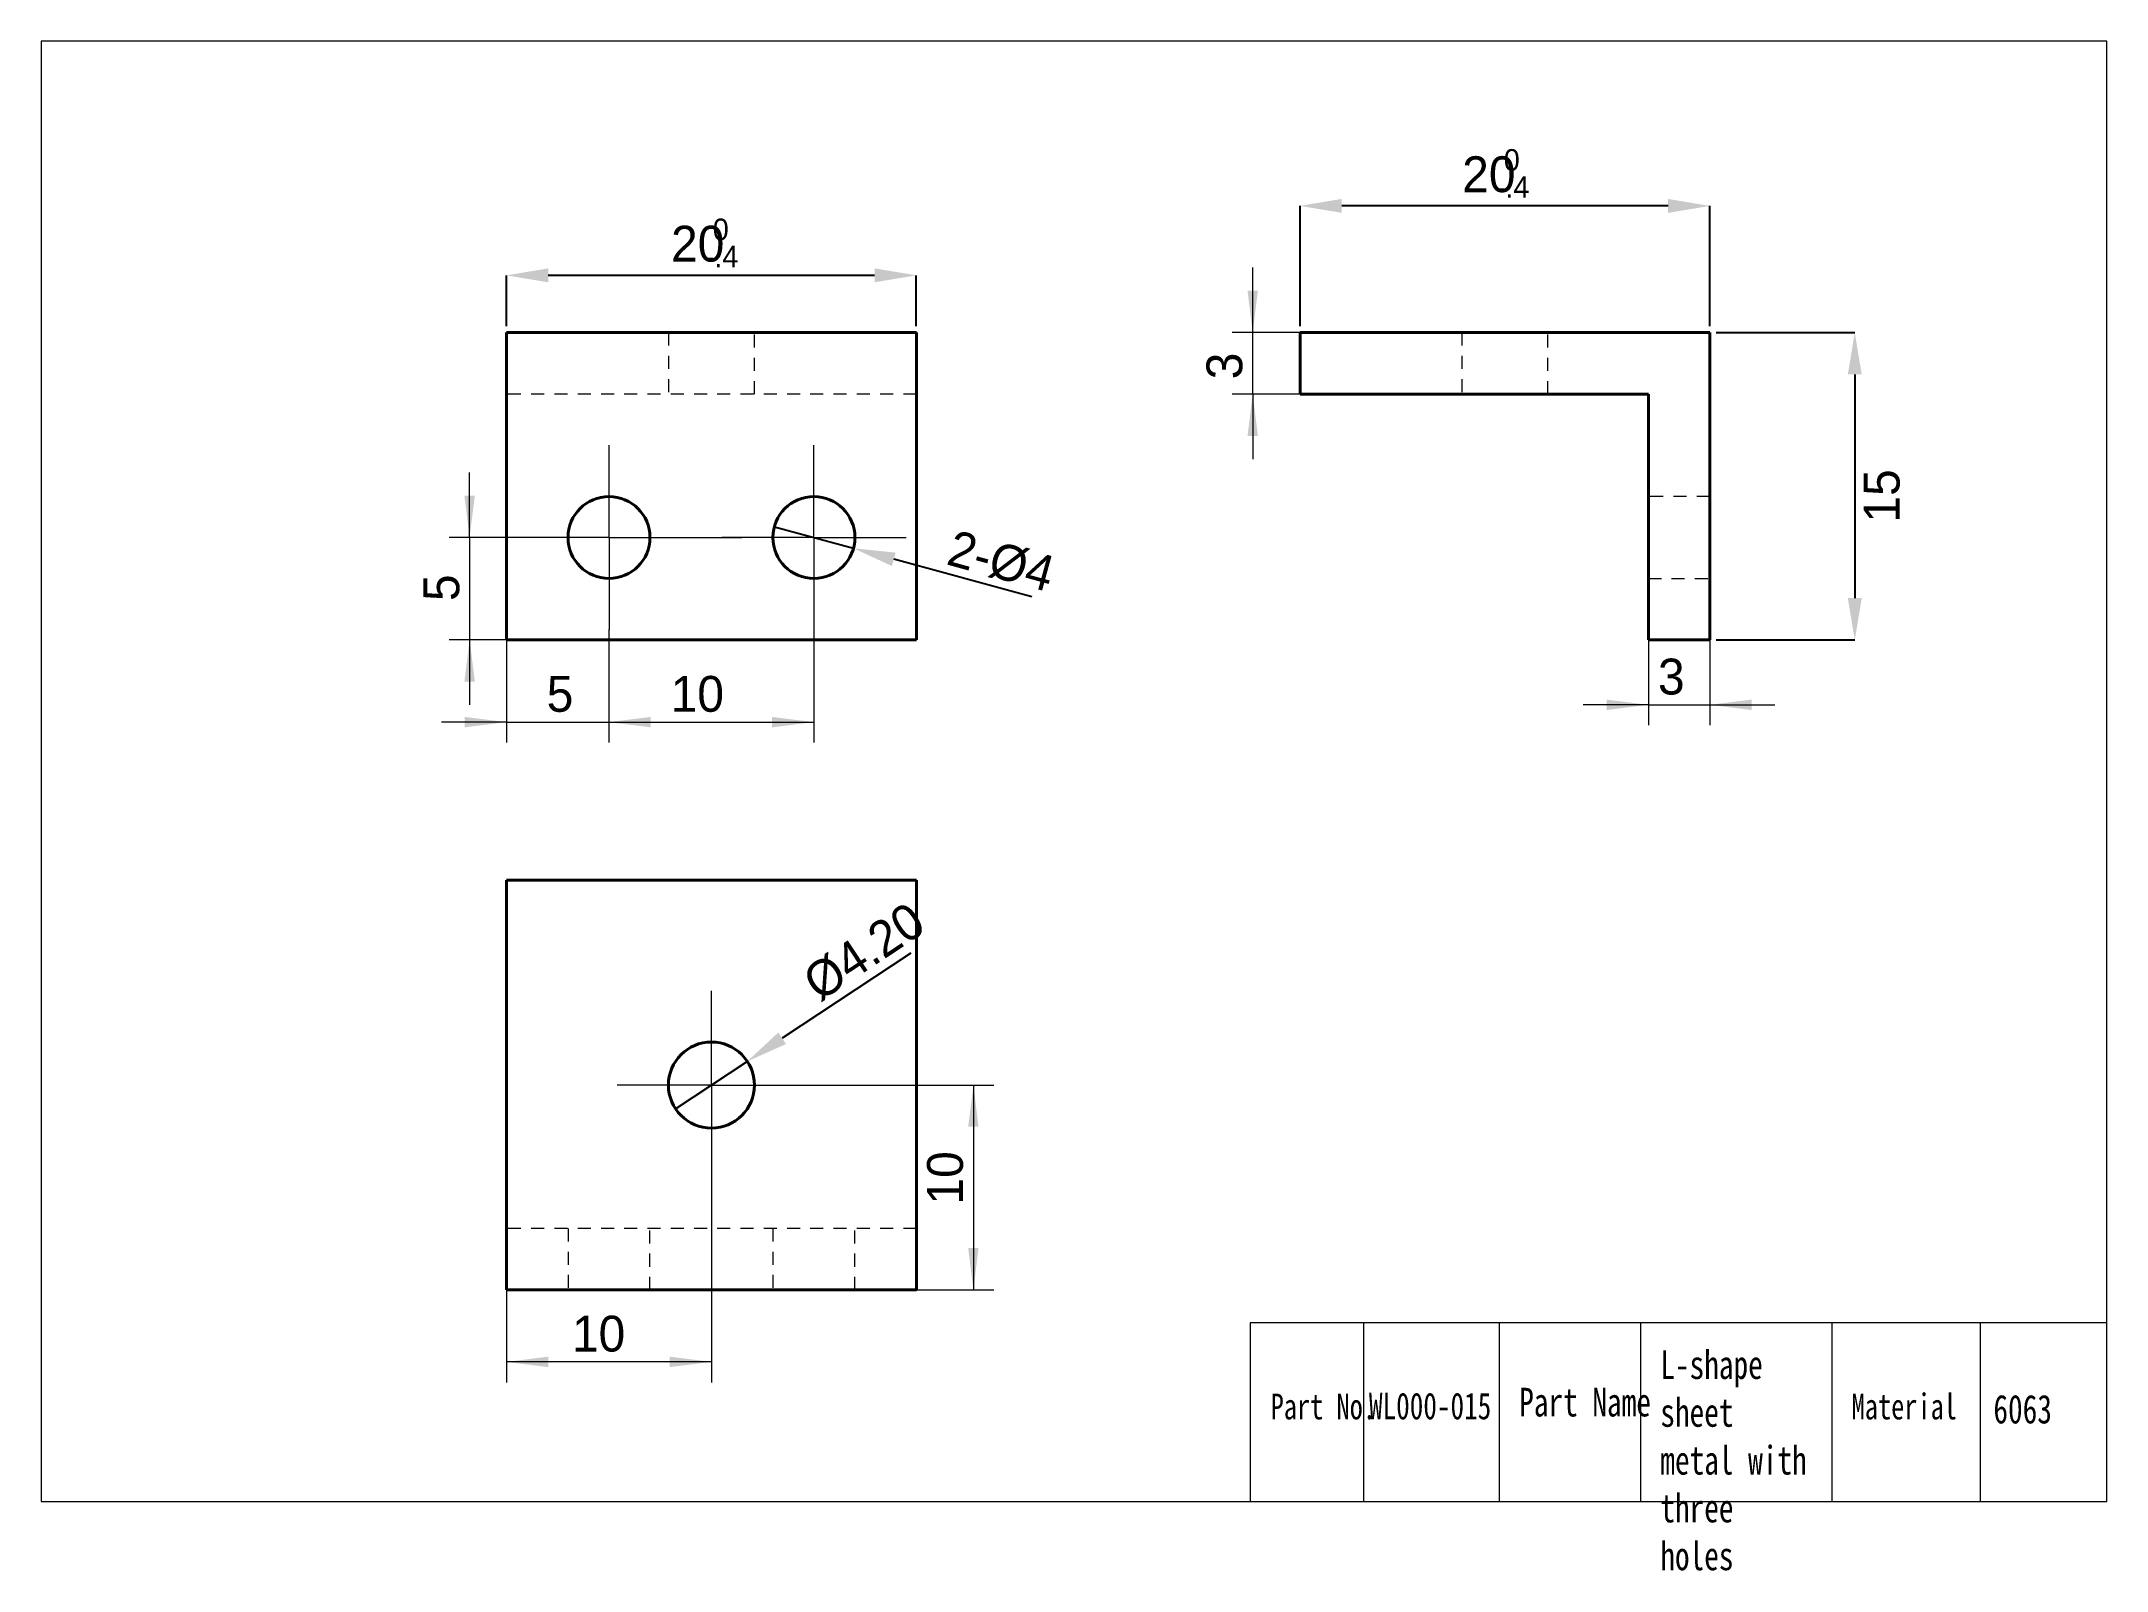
# Model space of a CAD drawing. Header units: millimetres. Extents: x 5.5 to 25.7, y 6.2 to 21.2.
import ezdxf

# ---------------------------------------------------------------- set-up
doc = ezdxf.new("R2010")
doc.units = ezdxf.units.MM
doc.header["$LTSCALE"] = 0.1
doc.linetypes.add('CENTERX2', pattern=[20.32, 12.7, -2.54, 2.54, -2.54])
doc.linetypes.add('HIDDEN', pattern=[1.905, 1.27, -0.635])
doc.layers.get('0').update_dxf_attribs({"lineweight": 18})
for name, color, linetype, lineweight in [('1轮廓实线层', 7, 'Continuous', 40), ('2细线层', 4, 'Continuous', 18), ('3中心线层', 1, 'CENTERX2', 18), ('4虚线层', 6, 'HIDDEN', 18), ('尺寸线层', 3, 'Continuous', 18)]:
    doc.layers.add(name, color=color, linetype=linetype, lineweight=lineweight)
doc.styles.add('SLDTEXTSTYLE1', font='')
doc.styles.get('SLDTEXTSTYLE1').set_extended_font_data('汉仪长仿宋体')
doc.dimstyles.new('SLDDIMSTYLE0', dxfattribs={"dimtxt": 0.35, "dimasz": 0.408, "dimexe": 0, "dimexo": 0.0625, "dimgap": 0.0875, "dimtad": 1, "dimlfac": 5, "dimrnd": 1e-09, "dimzin": 12, "dimdsep": 46, "dimtxsty": 'SLDTEXTSTYLE1', "dimcen": 0.09, "dimdle": 0.816, "dimadec": 0, "dimazin": 3, "dimtfac": 1, "dimtofl": 0, "dimtmove": 0, "dimatfit": 3, "dimfxl": 1, "dimfrac": 2, "dimtolj": 1, "dimarcsym": 0})
doc.dimstyles.new('SLDDIMSTYLE1', dxfattribs={"dimtxt": 0.35, "dimasz": 0.408, "dimexe": 0, "dimexo": 0.0625, "dimgap": 0.0875, "dimtad": 1, "dimlfac": 5, "dimrnd": 1e-09, "dimzin": 12, "dimdsep": 46, "dimtxsty": 'SLDTEXTSTYLE1', "dimcen": 0.09, "dimdle": 0.816, "dimadec": 0, "dimazin": 3, "dimtfac": 1, "dimtmove": 0, "dimatfit": 0, "dimfxl": 1, "dimfrac": 2, "dimtolj": 1, "dimarcsym": 0})
doc.dimstyles.new('SLDDIMSTYLE2', dxfattribs={"dimtxt": 0.35, "dimasz": 0.408, "dimexe": 0, "dimexo": 0.0625, "dimgap": 0.0875, "dimtad": 1, "dimlfac": 5, "dimrnd": 1e-09, "dimzin": 12, "dimdsep": 46, "dimtxsty": 'SLDTEXTSTYLE1', "dimblk1": 'NONE', "dimsah": 1, "dimcen": 0, "dimdle": 0.816, "dimadec": 0, "dimazin": 3, "dimtfac": 1, "dimtmove": 0, "dimatfit": 3, "dimldrblk": 'NONE', "dimfxl": 1, "dimfrac": 2, "dimtolj": 1, "dimarcsym": 0})
doc.dimstyles.new('SLDDIMSTYLE3', dxfattribs={"dimtxt": 0.35, "dimasz": 0.408, "dimexe": 0, "dimexo": 0.0625, "dimgap": 0.0875, "dimtad": 1, "dimlfac": 5, "dimrnd": 1e-09, "dimzin": 4, "dimdsep": 46, "dimtxsty": 'SLDTEXTSTYLE1', "dimblk1": 'NONE', "dimsah": 1, "dimcen": 0, "dimdle": 0.816, "dimadec": 0, "dimazin": 1, "dimtfac": 1, "dimtmove": 0, "dimatfit": 3, "dimldrblk": 'NONE', "dimfxl": 1, "dimfrac": 2, "dimtolj": 1, "dimarcsym": 0})

# ---------------------------------------------------------------- blocks, each defined once
blk = doc.blocks.new('*X5')
at = {"layer": '2细线层', "color": 0, "linetype": 'Continuous', "lineweight": 0, "char_height": 0.35, "attachment_point": 1, "style": 'SLDTEXTSTYLE1'}
for s, insert, width in [('20', (11.658, 19.371), 2.67008), ('{\\H0.6x; 0}', (11.987, 19.441), 1.3554), ('{\\H0.6x;-.4}', (11.987, 19.176), 1.3554)]:
    blk.add_mtext(s, dxfattribs=dict(at, insert=insert, width=width))
blk = doc.blocks.new('*X4')
at = {"layer": '2细线层', "linetype": 'Continuous'}
for points in [[(10.46, 18.955), (10.46, 18.819), (10.052, 18.887)], [(13.644, 18.955), (13.644, 18.819), (14.052, 18.887)]]:
    blk.add_hatch(color=0, dxfattribs=at).paths.add_polyline_path(points, flags=0)
at = {"layer": '2细线层', "color": 0, "linetype": 'Continuous', "lineweight": -2}
for p, q in [((10.052, 18.39), (10.052, 18.887)), ((13.644, 18.887), (10.46, 18.887)), ((14.052, 18.39), (14.052, 18.887))]:
    blk.add_line(p, q, dxfattribs=at)
at = {"layer": '2细线层', "color": 0, "linetype": 'Continuous', "lineweight": 0}
blk.add_blockref('*X5', (0, 0), dxfattribs=at)
blk = doc.blocks.new('*X6')
at = {"layer": '2细线层', "linetype": 'Continuous', "lineweight": 0}
for points in [[(10.052, 14.525), (9.644, 14.576), (9.644, 14.474)], [(11.052, 14.525), (11.46, 14.474), (11.46, 14.576)]]:
    blk.add_hatch(color=4, dxfattribs=at).paths.add_polyline_path(points, flags=0)
at = {"layer": '2细线层', "color": 4, "linetype": 'Continuous', "lineweight": 0}
for p, q in [((10.052, 15.328), (10.052, 14.325)), ((11.052, 15.428), (11.052, 14.325)), ((10.052, 14.525), (9.417, 14.525)), ((10.052, 14.525), (11.052, 14.525)), ((11.052, 14.525), (11.687, 14.525))]:
    blk.add_line(p, q, dxfattribs=at)
at = {"layer": '2细线层', "color": 4, "linetype": 'Continuous', "lineweight": 0, "insert": (10.444, 14.976), "char_height": 0.35, "width": 0.24141, "attachment_point": 1, "style": 'SLDTEXTSTYLE1'}
blk.add_mtext('5', dxfattribs=at)
blk = doc.blocks.new('*X7')
at = {"layer": '2细线层', "linetype": 'Continuous', "lineweight": 0}
for points in [[(11.052, 14.525), (11.46, 14.474), (11.46, 14.576)], [(13.052, 14.525), (12.644, 14.576), (12.644, 14.474)]]:
    blk.add_hatch(color=4, dxfattribs=at).paths.add_polyline_path(points, flags=0)
at = {"layer": '2细线层', "color": 4, "linetype": 'Continuous', "lineweight": 0}
for p, q in [((11.052, 15.428), (11.052, 14.325)), ((13.052, 15.428), (13.052, 14.325)), ((11.052, 14.525), (13.052, 14.525))]:
    blk.add_line(p, q, dxfattribs=at)
at = {"layer": '2细线层', "color": 4, "linetype": 'Continuous', "lineweight": 0, "insert": (11.654, 14.976), "char_height": 0.35, "width": 0.54972, "attachment_point": 1, "style": 'SLDTEXTSTYLE1'}
blk.add_mtext('10', dxfattribs=at)
blk = doc.blocks.new('*X8')
at = {"layer": '2细线层', "linetype": 'Continuous', "lineweight": 0}
for points in [[(9.692, 16.328), (9.743, 16.736), (9.641, 16.736)], [(9.692, 15.328), (9.641, 14.92), (9.743, 14.92)]]:
    blk.add_hatch(color=4, dxfattribs=at).paths.add_polyline_path(points, flags=0)
at = {"layer": '2细线层', "color": 4, "linetype": 'Continuous', "lineweight": 0}
for p, q in [((9.692, 16.328), (9.692, 16.963)), ((10.152, 16.328), (9.492, 16.328)), ((9.692, 16.328), (9.692, 15.328)), ((10.052, 15.328), (9.492, 15.328)), ((9.692, 15.328), (9.692, 14.693))]:
    blk.add_line(p, q, dxfattribs=at)
at = {"layer": '2细线层', "color": 4, "linetype": 'Continuous', "lineweight": 0, "insert": (9.241, 15.707), "char_height": 0.35, "width": 0.68934, "attachment_point": 1, "rotation": 90, "style": 'SLDTEXTSTYLE1'}
blk.add_mtext('5', dxfattribs=at)
blk = doc.blocks.new('*X9')
at = {"layer": '2细线层', "linetype": 'Continuous'}
blk.add_hatch(color=0, dxfattribs=at).paths.add_polyline_path([(13.85, 16.18), (13.814, 16.049), (13.438, 16.222)], flags=0)
at = {"layer": '2细线层', "color": 0, "linetype": 'Continuous', "lineweight": -2}
for p, q in [((12.666, 16.433), (13.438, 16.222)), ((15.178, 15.747), (13.832, 16.115))]:
    blk.add_line(p, q, dxfattribs=at)
at = {"layer": '2细线层', "color": 0, "linetype": 'Continuous', "lineweight": 0, "insert": (14.425, 16.406), "char_height": 0.35, "width": 1.97561, "attachment_point": 1, "rotation": 344.7095, "style": 'SLDTEXTSTYLE1'}
blk.add_mtext('2-%%C4', dxfattribs=at)
blk = doc.blocks.new('_NONE')
blk = doc.blocks.new('SW_CENTERMARKSYMBOL_0')
at = {"layer": '3中心线层', "color": 0, "linetype": 'CENTERX2', "lineweight": 0}
for p, q in [((0, 0.5), (0, 0.9)), ((0, 0), (0, 0.5)), ((-0.5, 0), (-0.9, 0)), ((0, 0), (-0.5, 0)), ((0, 0), (0, -0.5)), ((0, 0), (0.5, 0)), ((0.5, 0), (0.9, 0)), ((0, -0.5), (0, -0.9))]:
    blk.add_line(p, q, dxfattribs=at)
blk = doc.blocks.new('SW_CENTERMARKSYMBOL_1')
at = {"layer": '3中心线层', "color": 0, "linetype": 'CENTERX2', "lineweight": 0}
for p, q in [((0, 0.5), (0, 0.9)), ((0, 0), (0, 0.5)), ((-0.5, 0), (-0.9, 0)), ((0, 0), (-0.5, 0)), ((0, 0), (0, -0.5)), ((0, 0), (0.5, 0)), ((0.5, 0), (0.9, 0)), ((0, -0.5), (0, -0.9))]:
    blk.add_line(p, q, dxfattribs=at)
blk = doc.blocks.new('*X12')
at = {"layer": '2细线层', "linetype": 'Continuous', "lineweight": 0}
for points in [[(14.609, 10.982), (14.558, 10.574), (14.659, 10.574)], [(14.609, 8.982), (14.659, 9.39), (14.558, 9.39)]]:
    blk.add_hatch(color=4, dxfattribs=at).paths.add_polyline_path(points, flags=0)
at = {"layer": '2细线层', "color": 4, "linetype": 'Continuous', "lineweight": 0}
for p, q in [((12.972, 10.982), (14.809, 10.982)), ((14.609, 10.982), (14.609, 8.982)), ((14.052, 8.982), (14.809, 8.982))]:
    blk.add_line(p, q, dxfattribs=at)
at = {"layer": '2细线层', "color": 4, "linetype": 'Continuous', "lineweight": 0, "insert": (14.157, 9.815), "char_height": 0.35, "width": 0.6874, "attachment_point": 1, "rotation": 90, "style": 'SLDTEXTSTYLE1'}
blk.add_mtext('10', dxfattribs=at)
blk = doc.blocks.new('*X13')
at = {"layer": '2细线层', "linetype": 'Continuous', "lineweight": 0}
for points in [[(10.052, 8.279), (10.46, 8.228), (10.46, 8.33)], [(12.052, 8.279), (11.644, 8.33), (11.644, 8.228)]]:
    blk.add_hatch(color=4, dxfattribs=at).paths.add_polyline_path(points, flags=0)
at = {"layer": '2细线层', "color": 4, "linetype": 'Continuous', "lineweight": 0}
for p, q in [((12.052, 10.062), (12.052, 8.079)), ((10.052, 8.982), (10.052, 8.079)), ((12.052, 8.279), (10.052, 8.279))]:
    blk.add_line(p, q, dxfattribs=at)
at = {"layer": '2细线层', "color": 4, "linetype": 'Continuous', "lineweight": 0, "insert": (10.69, 8.73), "char_height": 0.35, "width": 0.54972, "attachment_point": 1, "style": 'SLDTEXTSTYLE1'}
blk.add_mtext('10', dxfattribs=at)
blk = doc.blocks.new('*X14')
at = {"layer": '2细线层', "linetype": 'Continuous'}
blk.add_hatch(color=0, dxfattribs=at).paths.add_polyline_path([(12.705, 11.495), (12.78, 11.382), (12.402, 11.213)], flags=0)
at = {"layer": '2细线层', "color": 0, "linetype": 'Continuous', "lineweight": -2}
for p, q in [((13.997, 12.269), (12.743, 11.439)), ((11.702, 10.75), (12.402, 11.213))]:
    blk.add_line(p, q, dxfattribs=at)
at = {"layer": '2细线层', "color": 0, "linetype": 'Continuous', "lineweight": 0, "insert": (12.911, 12.082), "char_height": 0.35, "width": 2.04263, "attachment_point": 1, "rotation": 33.5012, "style": 'SLDTEXTSTYLE1'}
blk.add_mtext('%%C4.20', dxfattribs=at)
blk = doc.blocks.new('SW_CENTERMARKSYMBOL_2')
at = {"layer": '3中心线层', "color": 0, "linetype": 'CENTERX2', "lineweight": 0}
for p, q in [((0, 0.5), (0, 0.92)), ((0, 0), (0, 0.5)), ((-0.5, 0), (-0.92, 0)), ((0, 0), (-0.5, 0)), ((0, 0), (0, -0.5)), ((0, 0), (0.5, 0)), ((0.5, 0), (0.92, 0)), ((0, -0.5), (0, -0.92))]:
    blk.add_line(p, q, dxfattribs=at)
blk = doc.blocks.new('*X16')
at = {"layer": '2细线层', "linetype": 'Continuous', "lineweight": 0}
for points in [[(17.335, 18.328), (17.386, 18.736), (17.285, 18.736)], [(17.335, 17.728), (17.285, 17.32), (17.386, 17.32)]]:
    blk.add_hatch(color=4, dxfattribs=at).paths.add_polyline_path(points, flags=0)
at = {"layer": '2细线层', "color": 4, "linetype": 'Continuous', "lineweight": 0}
for p, q in [((17.335, 18.328), (17.335, 18.963)), ((17.797, 18.328), (17.135, 18.328)), ((17.335, 17.728), (17.335, 18.328)), ((17.797, 17.728), (17.135, 17.728)), ((17.335, 17.728), (17.335, 17.093))]:
    blk.add_line(p, q, dxfattribs=at)
at = {"layer": '2细线层', "color": 4, "linetype": 'Continuous', "lineweight": 0, "insert": (16.884, 17.872), "char_height": 0.35, "width": 0.69515, "attachment_point": 1, "rotation": 90, "style": 'SLDTEXTSTYLE1'}
blk.add_mtext('3', dxfattribs=at)
blk = doc.blocks.new('*X17')
at = {"layer": '2细线层', "linetype": 'Continuous', "lineweight": 0}
for points in [[(21.197, 14.694), (20.789, 14.745), (20.789, 14.643)], [(21.797, 14.694), (22.205, 14.643), (22.205, 14.745)]]:
    blk.add_hatch(color=4, dxfattribs=at).paths.add_polyline_path(points, flags=0)
at = {"layer": '2细线层', "color": 4, "linetype": 'Continuous', "lineweight": 0}
for p, q in [((21.197, 15.328), (21.197, 14.494)), ((21.797, 15.328), (21.797, 14.494)), ((21.197, 14.694), (20.562, 14.694)), ((21.197, 14.694), (21.797, 14.694)), ((21.797, 14.694), (22.432, 14.694))]:
    blk.add_line(p, q, dxfattribs=at)
at = {"layer": '2细线层', "color": 4, "linetype": 'Continuous', "lineweight": 0, "insert": (21.291, 15.145), "char_height": 0.35, "width": 0.24335, "attachment_point": 1, "style": 'SLDTEXTSTYLE1'}
blk.add_mtext('3', dxfattribs=at)
blk = doc.blocks.new('*X18')
at = {"layer": '2细线层', "linetype": 'Continuous'}
for points in [[(23.144, 17.92), (23.28, 17.92), (23.212, 18.328)], [(23.144, 15.736), (23.28, 15.736), (23.212, 15.328)]]:
    blk.add_hatch(color=0, dxfattribs=at).paths.add_polyline_path(points, flags=0)
at = {"layer": '2细线层', "color": 0, "linetype": 'Continuous', "lineweight": -2}
for p, q in [((21.86, 18.328), (23.212, 18.328)), ((23.212, 17.92), (23.212, 15.736)), ((21.86, 15.328), (23.212, 15.328))]:
    blk.add_line(p, q, dxfattribs=at)
at = {"layer": '2细线层', "color": 0, "linetype": 'Continuous', "lineweight": 0, "insert": (23.3, 16.733), "char_height": 0.35, "width": 0.68934, "attachment_point": 2, "rotation": 90, "style": 'SLDTEXTSTYLE1'}
blk.add_mtext('15', dxfattribs=at)
blk = doc.blocks.new('*X20')
at = {"layer": '2细线层', "color": 0, "linetype": 'Continuous', "lineweight": 0, "char_height": 0.35, "attachment_point": 1, "style": 'SLDTEXTSTYLE1'}
for s, insert, width in [('20', (19.38, 20.049), 2.67008), ('{\\H0.6x; 0}', (19.708, 20.119), 1.3554), ('{\\H0.6x;-.4}', (19.708, 19.854), 1.3554)]:
    blk.add_mtext(s, dxfattribs=dict(at, insert=insert, width=width))
blk = doc.blocks.new('*X19')
at = {"layer": '2细线层', "linetype": 'Continuous'}
for points in [[(18.205, 19.633), (18.205, 19.497), (17.797, 19.565)], [(21.389, 19.633), (21.389, 19.497), (21.797, 19.565)]]:
    blk.add_hatch(color=0, dxfattribs=at).paths.add_polyline_path(points, flags=0)
at = {"layer": '2细线层', "color": 0, "linetype": 'Continuous', "lineweight": -2}
for p, q in [((17.797, 18.39), (17.797, 19.565)), ((21.389, 19.565), (18.205, 19.565)), ((21.797, 18.39), (21.797, 19.565))]:
    blk.add_line(p, q, dxfattribs=at)
at = {"layer": '2细线层', "color": 0, "linetype": 'Continuous', "lineweight": 0}
blk.add_blockref('*X20', (0, 0), dxfattribs=at)

msp = doc.modelspace()

# ---------------------------------------------------------------- linework, layer by layer
for p, q in [((25.671, 21.172), (5.511, 21.172)), ((5.511, 21.172), (5.511, 6.916)), ((25.671, 6.916), (25.671, 21.172)), ((25.671, 8.6619), (17.3102, 8.6619)), ((17.3102, 8.6619), (17.3102, 6.916)), ((18.4172, 8.6619), (18.4172, 6.916)), ((19.7407, 8.6619), (19.7407, 6.916)), ((21.1196, 8.6619), (21.1196, 6.916)), ((22.9866, 8.6619), (22.9866, 6.916)), ((24.4356, 8.6619), (24.4356, 6.916)), ((25.671, 6.916), (25.671, 8.6619)), ((5.511, 6.916), (25.671, 6.916)), ((18.0068, 6.916), (25.671, 6.916))]:
    msp.add_line(p, q)
at = {"layer": '1轮廓实线层', "linetype": 'Continuous', "lineweight": 40}
for p, q in [((10.0522, 18.3277), (10.0522, 15.3277)), ((14.0522, 18.3277), (10.0522, 18.3277)), ((14.0522, 15.3277), (14.0522, 18.3277)), ((17.7971, 17.7277), (17.7971, 18.3277)), ((21.7971, 18.3277), (17.7971, 18.3277)), ((21.7971, 18.3277), (21.7971, 15.3277)), ((17.7971, 17.7277), (21.1971, 17.7277)), ((21.1971, 17.7277), (21.1971, 15.3277)), ((10.0522, 15.3277), (14.0522, 15.3277)), ((21.1971, 15.3277), (21.7971, 15.3277)), ((10.0522, 8.9817), (10.0522, 12.9817)), ((10.0522, 12.9817), (14.0522, 12.9817)), ((14.0522, 12.9817), (14.0522, 8.9817)), ((14.0522, 8.9817), (10.0522, 8.9817))]:
    msp.add_line(p, q, dxfattribs=at)
for centre, radius in [((11.0522, 16.3277), 0.4), ((13.0522, 16.3277), 0.4), ((12.0522, 10.9817), 0.42)]:
    msp.add_circle(centre, radius, dxfattribs=at)
at = {"layer": '3中心线层', "color": 1, "linetype": 'CENTERX2', "lineweight": 0}
msp.add_line((11.7522, 16.3277), (12.3522, 16.3277), dxfattribs=at)
at = {"layer": '4虚线层', "color": 6, "linetype": 'HIDDEN', "lineweight": 0}
for p, q in [((11.6322, 18.3277), (11.6322, 17.7277)), ((12.4722, 17.7277), (12.4722, 18.3277)), ((19.3771, 18.3277), (19.3771, 17.7277)), ((20.2171, 17.7277), (20.2171, 18.3277)), ((14.0522, 17.7277), (10.0522, 17.7277)), ((21.7971, 16.7277), (21.1971, 16.7277)), ((21.1971, 15.9277), (21.7971, 15.9277)), ((14.0522, 9.5817), (10.0522, 9.5817)), ((10.6522, 9.5817), (10.6522, 8.9817)), ((11.4522, 8.9817), (11.4522, 9.5817)), ((12.6522, 9.5817), (12.6522, 8.9817)), ((13.4522, 8.9817), (13.4522, 9.5817))]:
    msp.add_line(p, q, dxfattribs=at)

# ---------------------------------------------------------------- block references
at = {"layer": '3中心线层', "color": 1, "linetype": 'CENTERX2', "lineweight": 0}
for name, p in [('SW_CENTERMARKSYMBOL_1', (11.0522, 16.3277)), ('SW_CENTERMARKSYMBOL_0', (13.0522, 16.3277)), ('SW_CENTERMARKSYMBOL_2', (12.0522, 10.9817))]:
    msp.add_blockref(name, p, dxfattribs=at)

# ---------------------------------------------------------------- texts
at = {"attachment_point": 1}
for s, width, gutter_width, heights, insert, char_height in [('{\\fHYSWLongFangSong|b1|i0|c134|p2;Part No.}', 24.366564, 17.5, [3.5], (17.5105, 7.9701), 0.252), ('{\\fHYSWLongFangSong|b1|i0|c134|p2;Part Name  }', 68.540777, 35, [0], (19.9366, 8.0264), 0.28), ('{\\fHYSWLongFangSong|b1|i0|c134|p2;Material}', 24.366564, 17.5, [3.5], (23.1813, 7.9701), 0.252)]:
    msp.add_mtext_dynamic_manual_height_columns(s, width=width, gutter_width=gutter_width, heights=heights, dxfattribs=dict(at, insert=insert, char_height=char_height))
at = {"layer": '尺寸线层', "attachment_point": 1}
for s, insert, char_height, width in [('{\\fhyswlongfangsong|b1|i0|c134|p2;\\C7;L-shape sheet metal with three holes}', (21.314, 8.3925), 0.28, 1.561124), ('{\\fhyswlongfangsong|b1|i0|c134|p2;\\C7;WL000-015}', (18.4701, 7.9785), 0.26, 1.092787), ('{\\fhyswlongfangsong|b1|i0|c134|p2;\\C7;6063}', (24.5652, 7.9581), 0.28, 0.943462)]:
    msp.add_mtext(s, dxfattribs=dict(at, insert=insert, char_height=char_height, width=width))

# ---------------------------------------------------------------- dimensions: what is measured, and where the dimension line sits
at = {"layer": '2细线层', "color": 4, "linetype": 'Continuous', "lineweight": 0}
for base, p1, p2, dimstyle, override, picture, middle in [((17.7971, 19.5649), (21.7971, 18.3277), (17.7971, 18.3277), 'SLDDIMSTYLE0', {"dimsah": 1, "dimtol": 1, "dimtp": 0, "dimtm": 0.4, "dimtfac": 0.6, "dimtdec": 1, "dimtzin": 12}, '*X19', (19.7134, 19.5649)), ((10.0522, 18.8874), (14.0522, 18.3277), (10.0522, 18.3277), 'SLDDIMSTYLE0', {"dimsah": 1, "dimtol": 1, "dimtp": 0, "dimtm": 0.4, "dimtfac": 0.6, "dimtdec": 1, "dimtzin": 12}, '*X4', (11.9918, 18.8874)), ((11.0522, 14.5252), (10.0522, 15.3277), (11.0522, 15.4277), 'SLDDIMSTYLE1', {"dimsah": 1, "dimtzin": 12}, '*X6', (10.5973, 14.5252)), ((13.0522, 14.5252), (11.0522, 15.4277), (13.0522, 15.4277), 'SLDDIMSTYLE0', {"dimsah": 1, "dimtzin": 12}, '*X7', (11.8842, 14.5252)), ((21.7971, 14.6937), (21.1971, 15.3277), (21.7971, 15.3277), 'SLDDIMSTYLE1', {"dimsah": 1, "dimtzin": 12}, '*X17', (21.4445, 14.6937)), ((10.0522, 8.2788), (12.0522, 10.0617), (10.0522, 8.9817), 'SLDDIMSTYLE0', {"dimsah": 1, "dimtzin": 12}, '*X13', (10.9203, 8.2788))]:
    dim = msp.add_linear_dim(base=base, p1=p1, p2=p2, dimstyle=dimstyle, override=override, dxfattribs=at)
    dim.commit()
    dim.dimension.update_dxf_attribs({"geometry": picture, "text_midpoint": middle, "dimtype": 160})
for base, p1, p2, dimstyle, picture, middle in [((17.3354, 18.3277), (17.7971, 17.7277), (17.7971, 18.3277), 'SLDDIMSTYLE1', '*X16', (17.3354, 18.025)), ((23.2124, 15.3277), (21.7971, 18.3277), (21.7971, 15.3277), 'SLDDIMSTYLE0', '*X18', (23.2124, 16.7329)), ((9.6921, 15.3277), (10.1522, 16.3277), (10.0522, 15.3277), 'SLDDIMSTYLE1', '*X8', (9.6921, 15.8605)), ((14.6086, 8.9817), (12.9722, 10.9817), (14.0522, 8.9817), 'SLDDIMSTYLE0', '*X12', (14.6086, 10.0453))]:
    dim = msp.add_linear_dim(base=base, p1=p1, p2=p2, angle=90, dimstyle=dimstyle, override={"dimsah": 1, "dimtzin": 12}, dxfattribs=at)
    dim.commit()
    dim.dimension.update_dxf_attribs({"geometry": picture, "text_midpoint": middle, "dimtype": 160})
dim = msp.add_diameter_dim_2p(p1=(12.6664, 16.4332), p2=(13.4381, 16.2222), text='2-<>', dimstyle='SLDDIMSTYLE2', override={"dimpost": '%%C<>', "dimsah": 1, "dimtzin": 12}, dxfattribs=at)
dim.commit()
dim.dimension.update_dxf_attribs({"geometry": '*X9', "text_midpoint": (14.7015, 15.8768), "dimtype": 163})
dim = msp.add_diameter_dim_2p(p1=(11.702, 10.7498), p2=(12.4025, 11.2135), dimstyle='SLDDIMSTYLE3', override={"dimpost": '%%C<>', "dimsah": 1, "dimtzin": 12}, dxfattribs=at)
dim.commit()
dim.dimension.update_dxf_attribs({"geometry": '*X14', "text_midpoint": (13.5397, 11.9662), "dimtype": 163})

doc.saveas('drawing.dxf')
